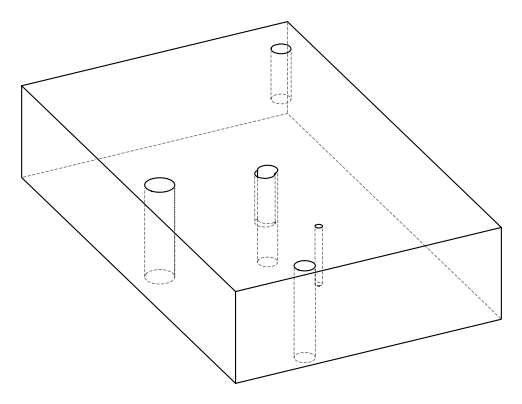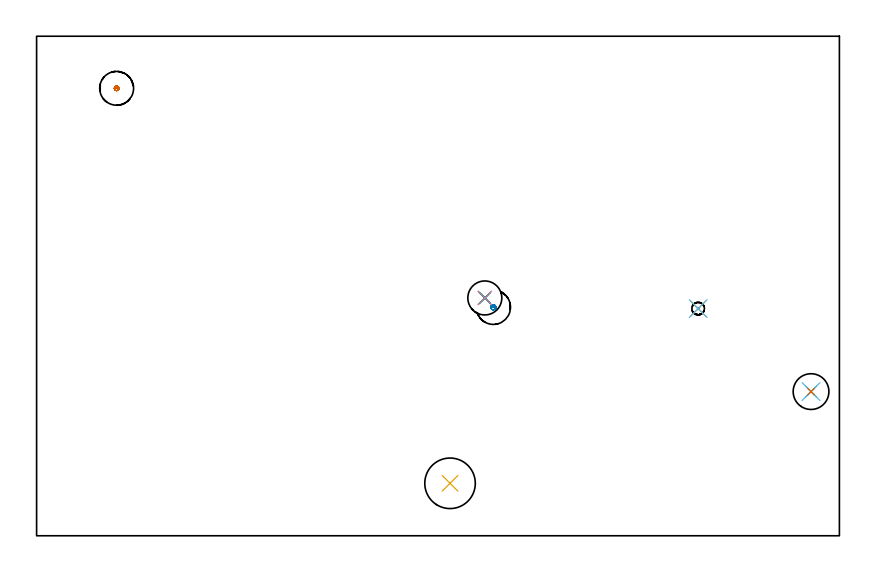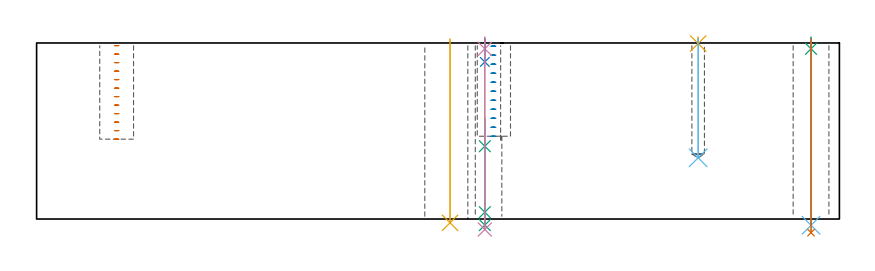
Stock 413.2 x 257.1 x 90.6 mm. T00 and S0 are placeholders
(PLAN: 12 operations, 8 tool changes, 3.4 min)
(1 MILL_BLIND_HOLE_FROM_SOLID_MATERIAL | STEP1POCKET | UGT0201_133 | Spiral | 0.55 min | 11769 mm3)
(2 MILL_BLIND_HOLE_FROM_SOLID_MATERIAL_1 | STEP1POCKET_2 | UGT0201_133 | Spiral | 0.55 min | 11676 mm3)
(3 SPOT_DRILL | STEP1HOLE | NXT0321_9005460120000 | 0.05 min | 182 mm3)
(4 SPOT_DRILL_1 | STEP1HOLE_1 | NXT0321_9005460120000 | 0.05 min | 53 mm3)
(5 SPOT_DRILL_2 | STEP1POCKET_1 | NXT0321_9005460120000 | 0.03 min | 0 mm3)
(6 DRILL_THROUGH_HOLE_INTO_CENTER | STEP1HOLE | NXT0301_065 | 0.38 min | 6121 mm3)
(7 DRILL_TO_ENLARGE_THROUGH_HOLE | STEP1HOLE | UGT0301_253 | 0.4 min | 17749 mm3)
(8 DRILL_BLIND_HOLE_INTO_CENTER | STEP1HOLE_1 | UGT0301_460 | 0.05 min | 21 mm3)
(9 GUN_DRILL_THROUGH_HOLE | STEP1HOLE_1 | UGT0307_003 | 0.31 min | 1843 mm3)
(10 SPADE_DRILL_TO_ENLARGE_THROUGH_HOLE | STEP1HOLE_1 | UGT0306_008 | 0.39 min | 13591 mm3)
(11 INDEXABLE_INSERT_DRILL_THROUGH_HOLE_FROM_SOLID | STEP1HOLE_2 | NXT0302_023 | 0.38 min | 48059 mm3)
(12 DRILL_BLIND_HOLE_INTO_CENTER_1 | STEP1POCKET_1 | UGT0301_460 | 0.25 min | 1893 mm3)
(TOOL UGT0201_133 | Carbide End Mill 15.0 | D15 FL30 Z4)
(TOOL NXT0321_9005460120000 | NC Spot Drill, 142deg, 12mm, Carbide, Uncoated | D12 PA142 FL30 Z2)
(TOOL NXT0301_065 | Carbide Drill 9.4mm [860.1-0940-075A1-MM 2214] | D9.4 PA140 FL98 Z2)
(TOOL UGT0301_253 | Twist Drill 18.4 mm | D18.4 PA118 FL135 Z2)
(TOOL UGT0301_460 | Carbide Drill 6.5 mm | D6.5 PA118 FL63 Z2)
(TOOL UGT0307_003 | Gun Drill 7 mm | D7 PA130 FL24 Z1)
(TOOL UGT0306_008 | Spade Drill 17.5mm | D17.5 PA132 FL10 Z2)
(TOOL NXT0302_023 | Index. Insert Drill 26mm [880-D2600L32-05] | D26 PA176 FL130 Z2)
(OP 1 MILL_BLIND_HOLE_FROM_SOLID_MATERIAL)
G17 G21 G94 G90
T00 M6
G54
G17 G0 G90 X41.2 Y230.3 S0 M3
G43 Z100.6 H0
Z89.225
G94 G3 X41.8 Y230.9 R0.6 F250.
X41.2 Y231.5 R0.6
X40. Y230.3 R1.2
X41.2 Y231.5 R-1.2
X40.6 Y230.9 R0.6
X41.2 Y230.3 R0.6
G0 Z84.85
G3 X41.8 Y230.9 R0.6
X41.2 Y231.5 R0.6
X40. Y230.3 R1.2
X41.2 Y231.5 R-1.2
X40.6 Y230.9 R0.6
X41.2 Y230.3 R0.6
G0 Z80.475
G3 X41.8 Y230.9 R0.6
X41.2 Y231.5 R0.6
X40. Y230.3 R1.2
X41.2 Y231.5 R-1.2
X40.6 Y230.9 R0.6
X41.2 Y230.3 R0.6
G0 Z76.1
G3 X41.8 Y230.9 R0.6
X41.2 Y231.5 R0.6
X40. Y230.3 R1.2
X41.2 Y231.5 R-1.2
X40.6 Y230.9 R0.6
X41.2 Y230.3 R0.6
G0 Z71.725
G3 X41.8 Y230.9 R0.6
X41.2 Y231.5 R0.6
X40. Y230.3 R1.2
X41.2 Y231.5 R-1.2
X40.6 Y230.9 R0.6
X41.2 Y230.3 R0.6
G0 Z67.35
G3 X41.8 Y230.9 R0.6
X41.2 Y231.5 R0.6
X40. Y230.3 R1.2
X41.2 Y231.5 R-1.2
X40.6 Y230.9 R0.6
X41.2 Y230.3 R0.6
G0 Z62.975
G3 X41.8 Y230.9 R0.6
X41.2 Y231.5 R0.6
X40. Y230.3 R1.2
X41.2 Y231.5 R-1.2
X40.6 Y230.9 R0.6
X41.2 Y230.3 R0.6
G0 Z58.6
G3 X41.8 Y230.9 R0.6
X41.2 Y231.5 R0.6
X40. Y230.3 R1.2
X41.2 Y231.5 R-1.2
X40.6 Y230.9 R0.6
X41.2 Y230.3 R0.6
G0 Z54.225
G3 X41.8 Y230.9 R0.6
X41.2 Y231.5 R0.6
X40. Y230.3 R1.2
X41.2 Y231.5 R-1.2
X40.6 Y230.9 R0.6
X41.2 Y230.3 R0.6
G0 Z49.85
G3 X41.8 Y230.9 R0.6
X41.2 Y231.5 R0.6
X40. Y230.3 R1.2
X41.2 Y231.5 R-1.2
X40.6 Y230.9 R0.6
X41.2 Y230.3 R0.6
G0 Z45.475
G3 X41.8 Y230.9 R0.6
X41.2 Y231.5 R0.6
X40. Y230.3 R1.2
X41.2 Y231.5 R-1.2
X40.6 Y230.9 R0.6
X41.2 Y230.3 R0.6
G0 Z41.1
G3 X41.8 Y230.9 R0.6
X41.2 Y231.5 R0.6
X40. Y230.3 R1.2
X41.2 Y231.5 R-1.2
X40.6 Y230.9 R0.6
X41.2 Y230.3 R0.6
G0 Z100.6
M5
M2
(OP 2 MILL_BLIND_HOLE_FROM_SOLID_MATERIAL_1)
G17 G21 G94 G90
T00 M6
G54
G17 G0 G90 X235.1 Y117.6 S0 M3
G43 Z100.6 H0
Z88.964
G94 G3 X235.75 Y118.25 R0.65 F250.
X235.1 Y118.9 R0.65
X233.8 Y117.6 R1.3
X235.1 Y118.9 R-1.3
X234.45 Y118.25 R0.65
X235.1 Y117.6 R0.65
G0 Z84.327
G3 X235.75 Y118.25 R0.65
X235.1 Y118.9 R0.65
X233.8 Y117.6 R1.3
X235.1 Y118.9 R-1.3
X234.45 Y118.25 R0.65
X235.1 Y117.6 R0.65
G0 Z79.691
G3 X235.75 Y118.25 R0.65
X235.1 Y118.9 R0.65
X233.8 Y117.6 R1.3
X235.1 Y118.9 R-1.3
X234.45 Y118.25 R0.65
X235.1 Y117.6 R0.65
G0 Z75.055
G3 X235.75 Y118.25 R0.65
X235.1 Y118.9 R0.65
X233.8 Y117.6 R1.3
X235.1 Y118.9 R-1.3
X234.45 Y118.25 R0.65
X235.1 Y117.6 R0.65
G0 Z70.418
G3 X235.75 Y118.25 R0.65
X235.1 Y118.9 R0.65
X233.8 Y117.6 R1.3
X235.1 Y118.9 R-1.3
X234.45 Y118.25 R0.65
X235.1 Y117.6 R0.65
G0 Z65.782
G3 X235.75 Y118.25 R0.65
X235.1 Y118.9 R0.65
X233.8 Y117.6 R1.3
X235.1 Y118.9 R-1.3
X234.45 Y118.25 R0.65
X235.1 Y117.6 R0.65
G0 Z61.145
G3 X235.75 Y118.25 R0.65
X235.1 Y118.9 R0.65
X233.8 Y117.6 R1.3
X235.1 Y118.9 R-1.3
X234.45 Y118.25 R0.65
X235.1 Y117.6 R0.65
G0 Z56.509
G3 X235.75 Y118.25 R0.65
X235.1 Y118.9 R0.65
X233.8 Y117.6 R1.3
X235.1 Y118.9 R-1.3
X234.45 Y118.25 R0.65
X235.1 Y117.6 R0.65
G0 Z51.873
G3 X235.75 Y118.25 R0.65
X235.1 Y118.9 R0.65
X233.8 Y117.6 R1.3
X235.1 Y118.9 R-1.3
X234.45 Y118.25 R0.65
X235.1 Y117.6 R0.65
G0 Z47.236
G3 X235.75 Y118.25 R0.65
X235.1 Y118.9 R0.65
X233.8 Y117.6 R1.3
X235.1 Y118.9 R-1.3
X234.45 Y118.25 R0.65
X235.1 Y117.6 R0.65
G0 Z42.6
G3 X235.75 Y118.25 R0.65
X235.1 Y118.9 R0.65
X233.8 Y117.6 R1.3
X235.1 Y118.9 R-1.3
X234.45 Y118.25 R0.65
X235.1 Y117.6 R0.65
G0 Z100.6
M5
M2
(OP 3 SPOT_DRILL)
G17 G21 G94 G90
T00 M6
G54
G17 G0 G90 X398.6 Y74.2 S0 M3
G43 Z100.6 H0
G94 G81 G98 Z87.6 F250. R93.6
G80
M5
M2
(OP 4 SPOT_DRILL_1)
G17 G21 G94 G90
T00 M6
G54
G17 G0 G90 X230.7 Y122.4 S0 M3
G43 Z100.6 H0
G94 G81 G98 Z87.6 F250. R93.6
G80
M5
M2
(OP 5 SPOT_DRILL_2)
G17 G21 G94 G90
T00 M6
G54
G17 G0 G90 X340.5 Y116.9 S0 M3
G43 Z100.6 H0
G94 G81 G98 Z90.32 F250. R93.6
G80
M5
M2
(OP 6 DRILL_THROUGH_HOLE_INTO_CENTER)
G17 G21 G94 G90
T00 M6
G54
G17 G0 G90 X398.6 Y74.2 S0 M3
G43 Z100.6 H1
G94 G73 G98 Z-3.211 F250. Q9.381 R92.6
G80
M5
M2
(OP 7 DRILL_TO_ENLARGE_THROUGH_HOLE)
G17 G21 G94 G90
T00 M6
G54
G17 G0 G90 X398.6 Y74.2 S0 M3
G43 Z100.6 H0
G94 G73 G98 Z-7.028 F250. Q16.271 R92.6
G80
M5
M2
(OP 8 DRILL_BLIND_HOLE_INTO_CENTER)
G17 G21 G94 G90
T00 M6
G54
G17 G0 G90 X230.7 Y122.4 S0 M3
G43 Z100.6 H0
G94 G81 G98 Z80.85 F250. R92.6
G80
M5
M2
(OP 9 GUN_DRILL_THROUGH_HOLE)
G17 G21 G94 G90
T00 M6
G54
G17 G0 G90 X230.7 Y122.4 M8
G43 Z100.6 H0
Z51.84
S716 M3
G94 G1 Z37.468 F125. M26
G4 X.084
Z3.5 F250.
G4 X.084
Z-3.132 F125.
G4 X.084
M5
M9
G0 Z51.84
Z100.6
M2
(OP 10 SPADE_DRILL_TO_ENLARGE_THROUGH_HOLE)
G17 G21 G94 G90
T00 M6
G54
G17 G0 G90 X230.7 Y122.4 S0 M3
G43 Z100.6 H0
G94 G73 G98 Z-5.396 F250. Q15.999 R92.6
G80
M5
M2
(OP 11 INDEXABLE_INSERT_DRILL_THROUGH_HOLE_FROM_SOLID)
G17 G21 G94 G90
T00 M6
G54
G17 G0 G90 X212.8 Y27. S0 M3
G43 Z100.6 H1
G94 G81 G98 Z-1.954 F250. R92.6
G80
M5
M2
(OP 12 DRILL_BLIND_HOLE_INTO_CENTER_1)
G17 G21 G94 G90
T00 M6
G54
G17 G0 G90 X340.5 Y116.9 S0 M3
G43 Z100.6 H0
G94 G81 G98 Z31.5 F250. R92.6
G80
M5
M2
